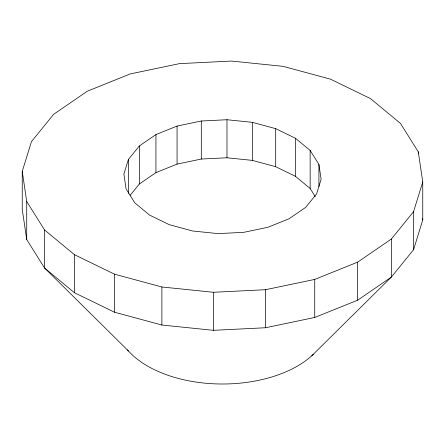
<?xml version="1.0" encoding="UTF-8"?>
<svg xmlns="http://www.w3.org/2000/svg" width="445" height="445" viewBox="0 0 445 445"><rect width="100%" height="100%" fill="white"/><g stroke="black" fill="none" stroke-linecap="round" stroke-linejoin="round"><path stroke-width="0.67" d="M128.438 350.988L44.528 267.968L26.717 239.56L22.25 209.456L22.25 171.414L31.428 141.671L53.628 114.315L87.337 91.203L130.257 73.92L179.463 63.635L231.6 61.06L283.12 66.355L330.507 79.171L370.535 98.634L400.472 123.415L418.283 151.823L422.75 181.927L422.75 219.964L413.572 249.712L391.372 277.068L311.75 355.794M128.399 159.432L123.877 174.084L126.08 188.908L134.852 202.898L149.592 215.102L169.306 224.686L192.646 230.999L218.017 233.608L243.699 232.34L267.929 227.273L289.066 218.762L305.665 207.381L316.601 193.909L321.123 179.257L318.92 164.433L310.148 150.443L295.408 138.239L275.694 128.655L252.354 122.342L226.983 119.733L201.301 121.001L177.071 126.069L155.934 134.579L139.335 145.96L128.399 159.432L128.399 193.325M413.572 249.712L413.572 211.67L422.75 181.927M130.146 195.322L139.335 184.002L155.934 172.621L177.071 164.11L201.301 159.043L226.983 157.775L252.354 160.384L275.694 166.697L295.408 176.281L310.148 188.485L315.266 196.645M22.25 171.414L26.717 201.518L44.528 229.926L74.465 254.707L114.493 274.17L161.88 286.986L213.4 292.282L265.537 289.706L314.743 279.421L357.663 262.138L391.372 239.026L413.572 211.67M44.528 229.926L44.528 267.968L74.465 292.749L114.493 312.206L161.88 325.028L213.4 330.324L265.537 327.748L314.743 317.463L357.663 300.18L391.372 277.068L391.372 239.026M422.544 218.595L422.75 219.964M418.283 151.823L418.283 153.898M357.663 262.138L357.663 300.18M318.92 164.433L318.92 186.566M314.743 279.421L314.743 317.463M310.148 150.443L310.148 188.485M295.408 138.239L295.408 176.281M275.694 128.655L275.694 166.697M265.537 289.706L265.537 327.748M252.354 122.342L252.354 160.384M226.983 119.733L226.983 157.775M213.4 292.282L213.4 330.324M201.301 121.001L201.301 159.043M177.071 126.069L177.071 164.11M161.88 286.986L161.88 325.028M155.934 134.579L155.934 172.621M139.335 145.96L139.335 184.002M114.493 274.17L114.493 312.206M74.465 254.707L74.465 292.749M26.717 201.518L26.717 239.56M313.358 354.298A105.943 61.165 0 0 1 218.161 383.952A105.943 61.165 0 0 1 127.487 349.898"/></g></svg>
